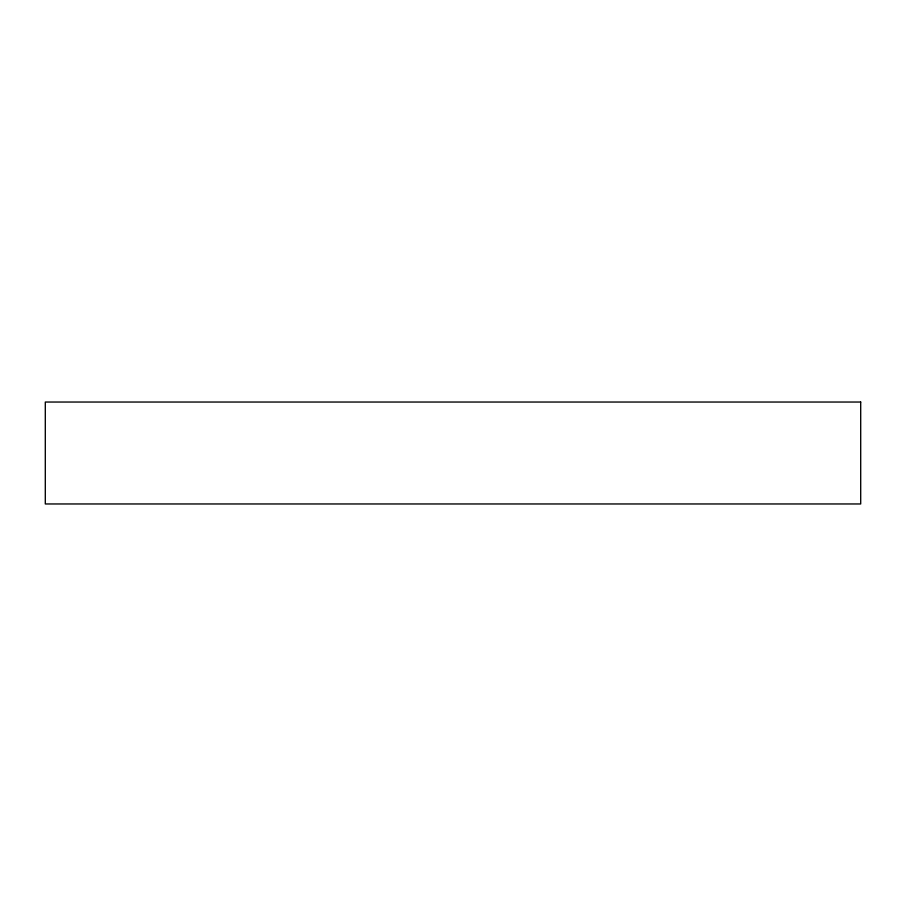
<?xml version="1.0" encoding="UTF-8"?>
<svg xmlns="http://www.w3.org/2000/svg" width="906" height="906" viewBox="0 0 906 906"><rect width="100%" height="100%" fill="white"/><g stroke="black" fill="none" stroke-linecap="round" stroke-linejoin="round"><path stroke-width="1.36" d="M860.7 402.038L45.3 402.038L45.3 503.963L860.7 503.963L860.7 402.038"/></g></svg>
